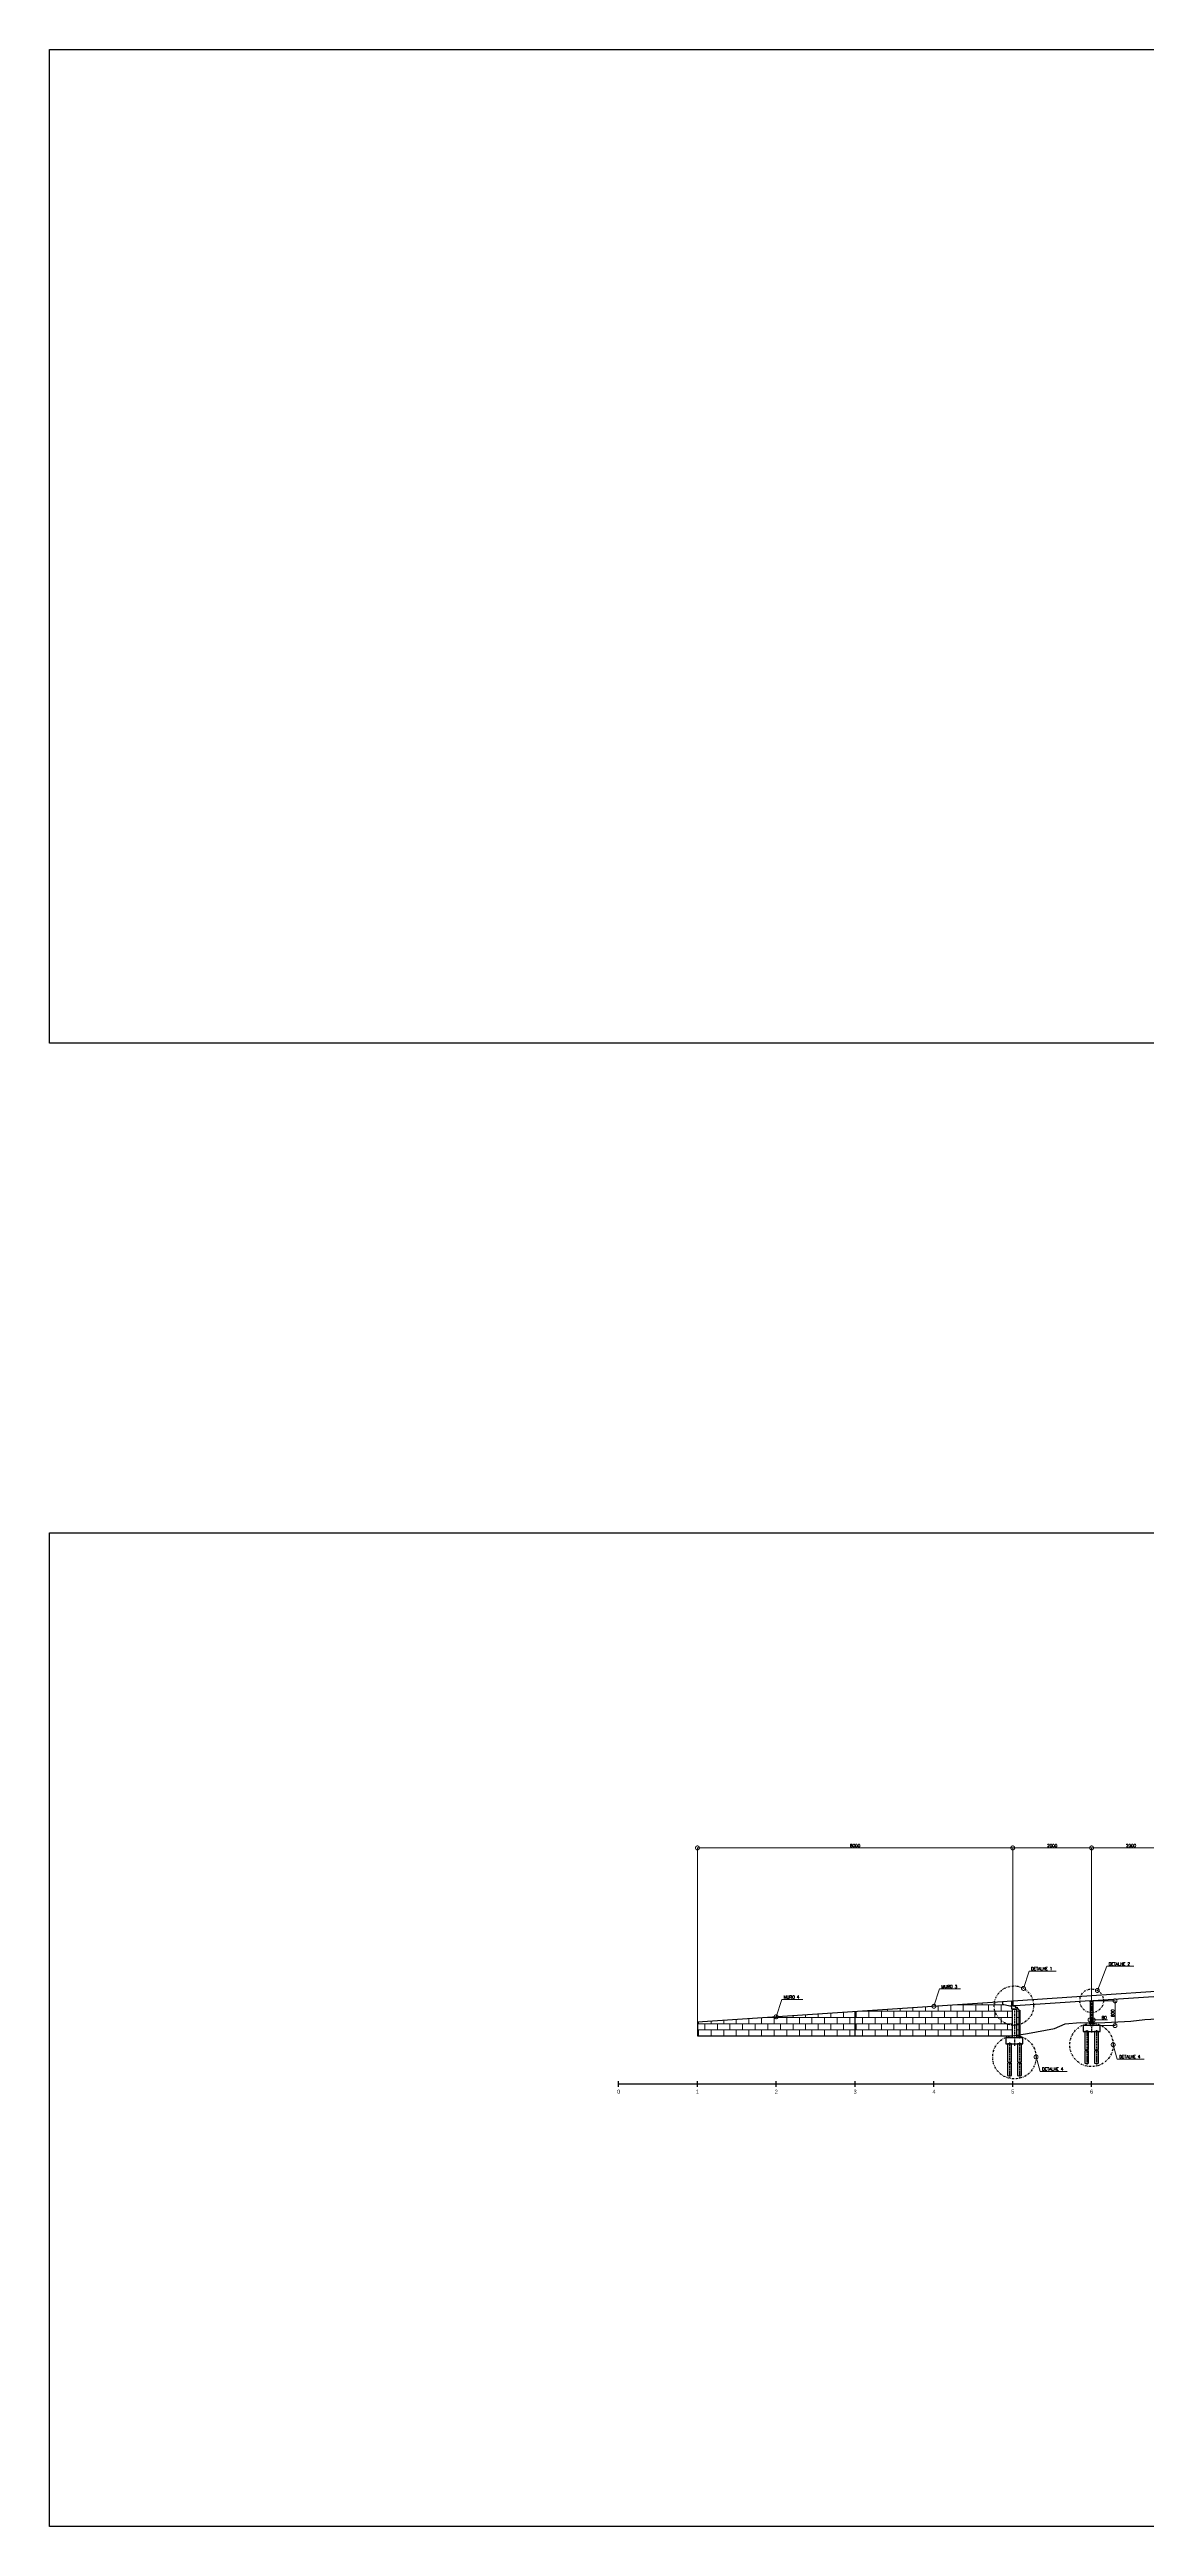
# Model space of a CAD drawing. Header units: metres. Extents: x 21 to 816, y 7 to 635.
# Drawn here: x 21 to 299, y 7 to 635 of the extents above; entities that cross this region are included whole.
import ezdxf
from ezdxf.enums import TextEntityAlignment as Align

# ---------------------------------------------------------------- set-up
doc = ezdxf.new("R2010")
doc.units = ezdxf.units.M
doc.header["$MEASUREMENT"] = 0
doc.linetypes.add('DASHDOT', pattern=[1, 0.5, -0.25, 0, -0.25])
for name, color, linetype in [('Formato', 13, 'Continuous'), ('Projeto_aparelhos-aopio-det', 2, 'Continuous'), ('Projeto_estaca', 7, 'Continuous'), ('Projeto_estaca-det', 2, 'Continuous'), ('Projeto_estaca-texto', 2, 'Continuous'), ('Projeto_linha-indicativa', 9, 'Continuous'), ('Projeto_muro-detalhe', 2, 'Continuous'), ('Projeto_solid-concreto', 252, 'Continuous'), ('Projeto_viaduto-det-eixo', 7, 'DASHDOT'), ('Projeto_viaduto-detalhe', 3, 'Continuous')]:
    doc.layers.add(name, color=color, linetype=linetype)
for name, color, linetype, lineweight in [('Projeto_dimensão', 2, 'Continuous', 20), ('Projeto_linha-chamada', 8, 'Continuous', 9), ('Projeto_terreno_hachura', 9, 'Continuous', 5), ('Projeto_terreno_vista', 3, 'Continuous', 5), ('Projeto_texto-explicativo', 2, 'Continuous', 20)]:
    doc.layers.add(name, color=color, linetype=linetype, lineweight=lineweight)
doc.styles.add('DIMENSÃO-TEXTO', font='romans.shx')
doc.styles.add('ESTACA-TEXTO', font='ARIAL.TTF')
doc.styles.add('TEXTO-EXPLICATIVO', font='romans.shx')
doc.dimstyles.new('DIMENSÕES_1-500M', dxfattribs={"dimtxt": 0.75, "dimasz": 2, "dimexe": 0.075, "dimexo": 0.05, "dimgap": 0.2, "dimtad": 1, "dimdec": 0, "dimlfac": 100, "dimzin": 1, "dimtxsty": 'DIMENSÃO-TEXTO', "dimblk": 'DOTSMALL', "dimcen": 0.02, "dimclrd": 9, "dimclre": 9, "dimclrt": 256, "dimadec": 0, "dimazin": 0, "dimtfac": 1, "dimtdec": 0, "dimtmove": 0, "dimatfit": 3, "dimldrblk": 'DOTSMALL', "dimfxl": 0, "dimlwd": 5, "dimlwe": 5, "dimarcsym": 0})

# ---------------------------------------------------------------- blocks, each defined once
blk = doc.blocks.new('_DOTSMALL')
at = {"color": 0, "linetype": 'ByBlock', "const_width": 0.5}
blk.add_lwpolyline([(-0.0625, 0, 1), (0.0625, 0, 1)], format="xyb", close=True, dxfattribs=at)
blk = doc.blocks.new('*D1')
at = {"layer": 'DEFPOINTS', "color": 0}
for p in [(265.35, 178.98), (265.35, 140.15), (185.35, 134.83)]:
    blk.add_point(p, dxfattribs=at)
at = {"layer": 'Projeto_dimensão', "color": 9, "lineweight": 5}
for p, q in [((185.35, 134.88), (185.35, 179.06)), ((185.35, 178.98), (265.35, 178.98)), ((265.35, 140.2), (265.35, 179.06))]:
    blk.add_line(p, q, dxfattribs=at)
at = {"layer": 'Projeto_dimensão', "color": 9, "lineweight": 5, "xscale": 2, "yscale": 2, "zscale": 2, "rotation": 180}
blk.add_blockref('_DOTSMALL', (185.35, 178.98), dxfattribs=at)
at = {"layer": 'Projeto_dimensão', "color": 9, "lineweight": 5, "xscale": 2, "yscale": 2, "zscale": 2}
blk.add_blockref('_DOTSMALL', (265.35, 178.98), dxfattribs=at)
at = {"layer": 'Projeto_dimensão', "insert": (225.35, 179.56), "char_height": 0.75, "attachment_point": 5, "style": 'DIMENSÃO-TEXTO'}
blk.add_mtext('8000', dxfattribs=at)
blk = doc.blocks.new('*D20')
at = {"layer": 'DEFPOINTS', "color": 0}
for p in [(285.35, 178.98), (265.35, 140.15), (285.35, 140.22)]:
    blk.add_point(p, dxfattribs=at)
at = {"layer": 'Projeto_dimensão', "color": 9, "lineweight": 5}
for p, q in [((265.35, 140.2), (265.35, 179.06)), ((265.35, 178.98), (285.35, 178.98)), ((285.35, 140.27), (285.35, 179.06))]:
    blk.add_line(p, q, dxfattribs=at)
at = {"layer": 'Projeto_dimensão', "color": 9, "lineweight": 5, "xscale": 2, "yscale": 2, "zscale": 2, "rotation": 180}
blk.add_blockref('_DOTSMALL', (265.35, 178.98), dxfattribs=at)
at = {"layer": 'Projeto_dimensão', "color": 9, "lineweight": 5, "xscale": 2, "yscale": 2, "zscale": 2}
blk.add_blockref('_DOTSMALL', (285.35, 178.98), dxfattribs=at)
at = {"layer": 'Projeto_dimensão', "insert": (275.35, 179.56), "char_height": 0.75, "attachment_point": 5, "style": 'DIMENSÃO-TEXTO'}
blk.add_mtext('2000', dxfattribs=at)
blk = doc.blocks.new('*D21')
at = {"layer": 'DEFPOINTS', "color": 0}
for p in [(305.35, 178.98), (285.35, 140.22), (305.35, 141.61)]:
    blk.add_point(p, dxfattribs=at)
at = {"layer": 'Projeto_dimensão', "color": 9, "lineweight": 5}
for p, q in [((285.35, 140.27), (285.35, 179.06)), ((285.35, 178.98), (305.35, 178.98)), ((305.35, 141.66), (305.35, 179.06))]:
    blk.add_line(p, q, dxfattribs=at)
at = {"layer": 'Projeto_dimensão', "color": 9, "lineweight": 5, "xscale": 2, "yscale": 2, "zscale": 2, "rotation": 180}
blk.add_blockref('_DOTSMALL', (285.35, 178.98), dxfattribs=at)
at = {"layer": 'Projeto_dimensão', "color": 9, "lineweight": 5, "xscale": 2, "yscale": 2, "zscale": 2}
blk.add_blockref('_DOTSMALL', (305.35, 178.98), dxfattribs=at)
at = {"layer": 'Projeto_dimensão', "insert": (295.35, 179.56), "char_height": 0.75, "attachment_point": 5, "style": 'DIMENSÃO-TEXTO'}
blk.add_mtext('2000', dxfattribs=at)
blk = doc.blocks.new('*D147')
at = {"layer": 'DEFPOINTS', "color": 0}
for p in [(284.95, 135.36), (285.75, 135.36), (285.75, 135.36)]:
    blk.add_point(p, dxfattribs=at)
at = {"layer": 'Projeto_dimensão', "color": 9, "lineweight": 5}
for p, q in [((284.95, 135.41), (284.95, 135.44)), ((284.95, 135.36), (285.75, 135.36)), ((285.75, 135.41), (285.75, 135.44)), ((285.75, 135.36), (289.36, 135.36))]:
    blk.add_line(p, q, dxfattribs=at)
at = {"layer": 'Projeto_dimensão', "color": 9, "lineweight": 5, "xscale": 2, "yscale": 2, "zscale": 2, "rotation": 180}
blk.add_blockref('_DOTSMALL', (284.95, 135.36), dxfattribs=at)
at = {"layer": 'Projeto_dimensão', "color": 9, "lineweight": 5, "xscale": 2, "yscale": 2, "zscale": 2}
blk.add_blockref('_DOTSMALL', (285.75, 135.36), dxfattribs=at)
at = {"layer": 'Projeto_dimensão', "insert": (288.55, 135.94), "char_height": 0.75, "attachment_point": 5, "style": 'DIMENSÃO-TEXTO'}
blk.add_mtext('80', dxfattribs=at)
blk = doc.blocks.new('*D148')
at = {"layer": 'DEFPOINTS', "color": 0}
for p in [(285.75, 140.19), (291.29, 140.19), (287.5, 133.91)]:
    blk.add_point(p, dxfattribs=at)
at = {"layer": 'Projeto_dimensão', "color": 9, "lineweight": 5}
for p, q in [((285.8, 140.19), (291.36, 140.19)), ((291.29, 133.91), (291.29, 140.19)), ((287.55, 133.91), (291.36, 133.91))]:
    blk.add_line(p, q, dxfattribs=at)
at = {"layer": 'Projeto_dimensão', "color": 9, "lineweight": 5, "xscale": 2, "yscale": 2, "zscale": 2}
for p, rotation in [((291.29, 140.19), 90), ((291.29, 133.91), 270)]:
    blk.add_blockref('_DOTSMALL', p, dxfattribs=dict(at, rotation=rotation))
at = {"layer": 'Projeto_dimensão', "insert": (290.71, 137.05), "char_height": 0.75, "attachment_point": 5, "rotation": 90, "style": 'DIMENSÃO-TEXTO'}
blk.add_mtext('600', dxfattribs=at)

msp = doc.modelspace()

# ---------------------------------------------------------------- hatches: boundary and pattern name
at = {"layer": 'Projeto_solid-concreto'}
h = msp.add_hatch(dxfattribs=at)
h.set_pattern_fill('ANSI31', color=9, scale=0.5, style=0)
h.paths.add_polyline_path([(267.1277, 137.8579), (266.9777, 137.8579), (266.9777, 131.5731), (267.1277, 131.5992)])
h.paths.add_polyline_path([(267.1277, 131.5992), (266.9777, 131.5731), (266.9777, 130.9388), (267.1277, 130.9388)])
h.paths.add_polyline_path([(267.2527, 130.9388), (266.8527, 130.9388), (266.8527, 130.7888), (267.2527, 130.7888)])
at = {"layer": 'Projeto_terreno_hachura'}
h = msp.add_hatch(dxfattribs=at)
h.set_pattern_fill('AR-B816', color=256, scale=0.2, style=0)
h.paths.add_polyline_path([(225.3477, 137.4889), (205.4393, 136.1635, -0.29345585), (205.374, 136.0453, -0.54624528), (205.1899, 136.1469), (185.3477, 134.8259), (185.3477, 131.2888), (225.3477, 131.2888)])
h.paths.add_polyline_path([(260.6349, 138.9815, -0.04332362), (260.7097, 139.8431), (245.4578, 138.8278, -0.29345585), (245.3925, 138.7095, -0.54624528), (245.2084, 138.8111), (225.3477, 137.4889), (225.3477, 131.2888), (265.2777, 131.2888), (265.2777, 133.9943, -0.39342006)])
h.paths.add_polyline_path([(265.2777, 138.0529), (265.0777, 138.0529), (265.0777, 138.9029), (264.5777, 138.9029), (262.7288, 139.3776), (262.7288, 139.9776), (260.7097, 139.8431, 0.04332362), (260.6349, 138.9815, 0.39342006), (265.2777, 133.9943)])
h = msp.add_hatch(dxfattribs=at)
h.set_pattern_fill('AR-B816', color=256, scale=0.2, style=0)
h.paths.add_polyline_path([(266.9777, 137.8579), (266.4777, 138.44), (266.4777, 138.0529), (266.2777, 138.0529), (266.2777, 134.023, 0.0357604), (266.9777, 134.1652)])
h.paths.add_polyline_path([(266.9777, 134.1652, -0.0357604), (266.2777, 134.023), (266.2777, 131.451), (266.9777, 131.5731)])
h.paths.add_polyline_path([(266.9777, 131.5731), (266.2777, 131.451), (266.2777, 131.3589, -0.03226817), (266.9777, 131.2453)])
h.paths.add_polyline_path([(266.9777, 131.2453, 0.03226817), (266.2777, 131.3589), (266.2777, 130.7888), (266.8527, 130.7888), (266.8527, 130.9388), (266.9777, 130.9388)])

# ---------------------------------------------------------------- linework, layer by layer
at = {"layer": 'Formato', "color": 2}
for points in [[(815.965, 383.079), (20.965, 383.079), (20.965, 635.0719), (815.965, 635.0719)], [(815.965, 6.8915), (20.965, 6.8915), (20.965, 258.8843), (815.965, 258.8843)]]:
    msp.add_lwpolyline(points, close=True, dxfattribs=at)
at = {"layer": 'Projeto_aparelhos-aopio-det'}
for p, q in [((265.8277, 138.9379), (265.5277, 138.9379)), ((265.5277, 138.9379), (265.5277, 138.9349)), ((265.8277, 138.9349), (265.5277, 138.9349)), ((265.5277, 138.9349), (265.5277, 138.9319)), ((265.5277, 138.9349), (265.8277, 138.9349)), ((265.8277, 138.9319), (265.5277, 138.9319)), ((265.5277, 138.9319), (265.8277, 138.9319)), ((265.5277, 138.9319), (265.5277, 138.9219)), ((265.8277, 138.9219), (265.5277, 138.9219)), ((265.5277, 138.9219), (265.5277, 138.9189)), ((265.5277, 138.9219), (265.8277, 138.9219)), ((265.5277, 138.9189), (265.8277, 138.9189)), ((265.5277, 138.9189), (265.8277, 138.9189)), ((265.5277, 138.9089), (265.5277, 138.9189)), ((265.8277, 138.9089), (265.5277, 138.9089)), ((265.8277, 138.9089), (265.5277, 138.9089)), ((265.5277, 138.9089), (265.5277, 138.9059)), ((265.8277, 138.9059), (265.5277, 138.9059)), ((265.5277, 138.9059), (265.5277, 138.9029)), ((265.5277, 138.9059), (265.8277, 138.9059)), ((265.5277, 138.9029), (265.8277, 138.9029)), ((265.8277, 138.9349), (265.8277, 138.9379)), ((265.8277, 138.9319), (265.8277, 138.9349)), ((265.8277, 138.9219), (265.8277, 138.9319)), ((265.8277, 138.9189), (265.8277, 138.9219)), ((265.8277, 138.9189), (265.8277, 138.9089)), ((265.8277, 138.9059), (265.8277, 138.9089)), ((265.8277, 138.9029), (265.8277, 138.9059)), ((285.4977, 140.2241), (285.1977, 140.2241)), ((285.1977, 140.2241), (285.1977, 140.2211)), ((285.4977, 140.2211), (285.1977, 140.2211)), ((285.1977, 140.2211), (285.1977, 140.2181)), ((285.1977, 140.2211), (285.4977, 140.2211)), ((285.4977, 140.2181), (285.1977, 140.2181)), ((285.1977, 140.2181), (285.4977, 140.2181)), ((285.1977, 140.2181), (285.1977, 140.2081)), ((285.4977, 140.2081), (285.1977, 140.2081)), ((285.1977, 140.2081), (285.1977, 140.2051)), ((285.1977, 140.2081), (285.4977, 140.2081)), ((285.1977, 140.2051), (285.4977, 140.2051)), ((285.1977, 140.2051), (285.4977, 140.2051)), ((285.1977, 140.1951), (285.1977, 140.2051)), ((285.4977, 140.1951), (285.1977, 140.1951)), ((285.4977, 140.1951), (285.1977, 140.1951)), ((285.1977, 140.1951), (285.1977, 140.1921)), ((285.4977, 140.1921), (285.1977, 140.1921)), ((285.1977, 140.1921), (285.1977, 140.1891)), ((285.1977, 140.1921), (285.4977, 140.1921)), ((285.1977, 140.1891), (285.4977, 140.1891)), ((285.4977, 140.2211), (285.4977, 140.2241)), ((285.4977, 140.2181), (285.4977, 140.2211)), ((285.4977, 140.2081), (285.4977, 140.2181)), ((285.4977, 140.2051), (285.4977, 140.2081)), ((285.4977, 140.2051), (285.4977, 140.1951)), ((285.4977, 140.1921), (285.4977, 140.1951)), ((285.4977, 140.1891), (285.4977, 140.1921))]:
    msp.add_line(p, q, dxfattribs=at)
at = {"layer": 'Projeto_estaca'}
for p, q in [((165.3477, 118.3714), (165.3477, 119.7881)), ((185.3477, 118.3714), (185.3477, 119.7881)), ((205.3477, 118.3714), (205.3477, 119.7881)), ((225.3477, 118.3714), (225.3477, 119.7881)), ((245.3477, 118.3714), (245.3477, 119.7881)), ((265.3477, 118.3714), (265.3477, 119.7881)), ((285.3477, 118.3714), (285.3477, 119.7881))]:
    msp.add_line(p, q, dxfattribs=at)
at = {"layer": 'Projeto_estaca-det'}
for points in [[(284.9477, 139.9065), (284.9477, 137.9065), (285.7477, 137.9065), (285.7477, 139.9065)], [(267.1277, 130.9388), (266.9777, 130.9388), (266.9777, 137.8579), (267.1277, 137.8579)], [(287.4977, 133.9065), (283.1977, 133.9065), (283.1977, 132.4065), (287.4977, 132.4065)], [(284.9477, 137.9065), (284.9477, 135.9065), (285.7477, 135.9065), (285.7477, 137.9065)], [(284.9477, 135.9065), (284.9477, 133.9065), (285.7477, 133.9065), (285.7477, 135.9065)], [(267.9277, 130.7888), (263.6277, 130.7888), (263.6277, 129.2888), (267.9277, 129.2888)], [(266.8527, 130.9388), (267.2527, 130.9388), (267.2527, 130.7888), (266.8527, 130.7888)]]:
    msp.add_lwpolyline(points, close=True, dxfattribs=at)
for points in [[(284.5977, 127.865), (284.5977, 132.4065), (283.5977, 132.4065), (283.5977, 127.865, 0.39479848), (284.0977, 127.865, -0.39479848)], [(287.0977, 127.865), (287.0977, 132.4065), (286.0977, 132.4065), (286.0977, 127.865, 0.39479848), (286.5977, 127.865, -0.39479848)], [(265.0277, 124.7473), (265.0277, 129.2888), (264.0277, 129.2888), (264.0277, 124.7473, 0.39479848), (264.5277, 124.7473, -0.39479848)], [(267.5277, 124.7473), (267.5277, 129.2888), (266.5277, 129.2888), (266.5277, 124.7473, 0.39479848), (267.0277, 124.7473, -0.39479848)], [(284.5977, 124.392), (284.5977, 127.4703, -0.39479848), (284.0977, 127.4703, 0.39479848), (283.5977, 127.4703), (283.5977, 124.392, 0.39479848), (284.0977, 124.392, -0.39479848)], [(287.0977, 124.392), (287.0977, 127.4703, -0.39479848), (286.5977, 127.4703, 0.39479848), (286.0977, 127.4703), (286.0977, 124.392, 0.39479848), (286.5977, 124.392, -0.39479848)], [(265.0277, 121.2743), (265.0277, 124.3526, -0.39479848), (264.5277, 124.3526, 0.39479848), (264.0277, 124.3526), (264.0277, 121.2743, 0.39479848), (264.5277, 121.2743, -0.39479848)], [(267.5277, 121.2743), (267.5277, 124.3526, -0.39479848), (267.0277, 124.3526, 0.39479848), (266.5277, 124.3526), (266.5277, 121.2743, 0.39479848), (267.0277, 121.2743, -0.39479848)]]:
    msp.add_lwpolyline(points, format="xyb", close=True, dxfattribs=at)
for centre, start, end in [((284.3477, 128.1322), 226.911937, 313.088063), ((284.3477, 127.203), 46.911937, 133.088063), ((286.8477, 128.1322), 226.911937, 313.088063), ((286.8477, 127.203), 46.911937, 133.088063), ((264.7777, 125.0146), 226.911937, 313.088063), ((264.7777, 124.0854), 46.911937, 133.088063), ((264.7777, 121.5416), 226.911937, 313.088063), ((267.2777, 125.0146), 226.911937, 313.088063), ((267.2777, 124.0854), 46.911937, 133.088063), ((267.2777, 121.5416), 226.911937, 313.088063), ((284.3477, 124.6592), 226.911937, 313.088063), ((286.8477, 124.6592), 226.911937, 313.088063)]:
    msp.add_arc(centre, 0.366, start, end, dxfattribs=at)
at = {"layer": 'Projeto_estaca-texto'}
for points in [[(284.9477, 139.9065), (284.9477, 140.1891)], [(284.9477, 140.1891), (285.7477, 140.1891)], [(285.7477, 139.9065), (285.7477, 140.1891)]]:
    msp.add_lwpolyline(points, dxfattribs=at)
at = {"layer": 'Projeto_linha-chamada'}
for points in [[(268.067, 143.3502), (269.4676, 147.7465), (276.3475, 147.7465)], [(286.8069, 142.8293), (289.1804, 148.9731), (296.0603, 148.9731)], [(205.3146, 136.1552), (206.7152, 140.5516), (212.1034, 140.5516)], [(245.3331, 138.8194), (246.7337, 143.2158), (252.1219, 143.2158)], [(271.2479, 125.9533), (272.2677, 122.2911), (279.1476, 122.2911)], [(290.8179, 129.071), (291.8377, 125.4087), (298.7176, 125.4087)]]:
    msp.add_lwpolyline(points, dxfattribs=at)
at = {"layer": 'Projeto_linha-indicativa'}
msp.add_line((165.3477, 119.1506), (684.3987, 119.1506), dxfattribs=at)
msp.add_lwpolyline([(185.3477, 131.2888), (265.3477, 131.2888), (269.0655, 131.9371), (275.9539, 133.198), (278.6413, 134.3375), (282.4687, 134.7445), (287.1105, 134.5817), (295.2714, 135.068), (298.8546, 135.4749), (303.4149, 135.7191)], dxfattribs=at)
at = {"layer": 'Projeto_muro-detalhe'}
msp.add_line((225.3477, 131.2888), (225.3477, 137.4889), dxfattribs=at)
msp.add_lwpolyline([(262.7288, 139.9776), (185.3477, 134.8259), (185.3477, 131.2888)], dxfattribs=at)
at = {"layer": 'Projeto_terreno_vista'}
msp.add_lwpolyline([(266.9777, 137.8579), (266.4777, 138.44)], dxfattribs=at)
at = {"layer": 'Projeto_viaduto-det-eixo', "ltscale": 0.5}
for points in [[(285.3477, 140.2241), (285.3477, 132.0829)], [(265.7777, 138.0529), (265.7777, 128.7044)], [(284.0977, 132.7687), (284.0977, 123.8075)], [(286.5977, 132.7687), (286.5977, 123.8075)], [(264.5277, 129.6511), (264.5277, 120.6899)], [(267.0277, 129.6511), (267.0277, 120.6899)]]:
    msp.add_lwpolyline(points, dxfattribs=at)
at = {"layer": 'Projeto_viaduto-det-eixo', "color": 2}
for centre, radius in [((265.6349, 138.9815), 5), ((285.3477, 140.2081), 3), ((285.3183, 129.0021), 5.5), ((265.7483, 125.8844), 5.5)]:
    msp.add_circle(centre, radius, dxfattribs=at)
at = {"layer": 'Projeto_viaduto-detalhe'}
for points in [[(265.0777, 140.1339), (262.7288, 139.9776), (262.7288, 139.3776), (264.5777, 138.9029), (265.0777, 138.9029)], [(265.3277, 140.1506), (265.3277, 138.9029), (265.9777, 138.9029), (265.9777, 138.5529), (266.4777, 138.5529), (266.4777, 138.0529), (265.0777, 138.0529), (265.0777, 140.1339)], [(304.9477, 141.5856), (304.9477, 141.5556), (305.7477, 141.5556), (305.7477, 141.6389), (324.7777, 142.9058), (324.7777, 142.877), (325.3477, 142.877), (325.3477, 144.1464), (265.3477, 140.1519), (265.3477, 138.9493), (265.4277, 138.9546), (265.4277, 138.9379), (265.9277, 138.9379), (265.9277, 138.9879), (284.9477, 140.2541), (284.9477, 140.2241), (285.7477, 140.2241), (285.7477, 140.3074)], [(265.2777, 138.0529), (266.2777, 138.0529), (266.2777, 130.7888), (265.2777, 130.7888)]]:
    msp.add_lwpolyline(points, close=True, dxfattribs=at)

# ---------------------------------------------------------------- block references
at = {"layer": 'Projeto_linha-chamada', "color": 7, "xscale": -2.000000000000017, "yscale": 2, "zscale": 2, "rotation": 298.3902813111332}
for p in [(245.3331, 138.8194), (268.067, 143.3502), (286.8069, 142.8293), (205.3146, 136.1552), (271.2479, 125.9533), (290.8179, 129.071)]:
    msp.add_blockref('_DOTSMALL', p, dxfattribs=at)

# ---------------------------------------------------------------- texts
at = {"layer": 'Projeto_estaca-texto', "style": 'ESTACA-TEXTO'}
for s, p in [('0', (165.3477, 117.6631)), ('1', (185.3477, 117.6631)), ('2', (205.3477, 117.6631)), ('3', (225.3477, 117.6631)), ('4', (245.3477, 117.6631)), ('5', (265.3477, 117.6631)), ('6', (285.3477, 117.6631))]:
    msp.add_text(s, height=1, dxfattribs=at).set_placement(p, align=Align.TOP_CENTER)
at = {"layer": 'Projeto_texto-explicativo', "style": 'TEXTO-EXPLICATIVO'}
for s, p in [('DETALHE 1', (269.9676, 147.7465)), ('DETALHE 2', (289.6804, 148.9731)), ('MURO 4', (207.2152, 140.5516)), ('MURO 3', (247.2337, 143.2158)), ('DETALHE 4', (292.3377, 125.4087)), ('DETALHE 4', (272.7677, 122.2911))]:
    msp.add_text(s, height=0.75, dxfattribs=at).set_placement(p, align=Align.BOTTOM_LEFT)

# ---------------------------------------------------------------- dimensions: what is measured, and where the dimension line sits
at = {"layer": 'Projeto_dimensão'}
for base, p1, p2, picture, middle in [((265.3477, 178.9815), (185.3477, 134.8259), (265.3477, 140.1519), '*D1', (225.3477, 179.5565)), ((285.3477, 178.9815), (265.3477, 140.1519), (285.3477, 140.2241), '*D20', (275.3477, 179.5565)), ((305.3477, 178.9815), (285.3477, 140.2241), (305.3477, 141.6122), '*D21', (295.3477, 179.5565)), ((285.7477, 135.3629), (284.9477, 135.3629), (285.7477, 135.3629), '*D147', (288.5548, 135.9379))]:
    dim = msp.add_linear_dim(base=base, p1=p1, p2=p2, dimstyle='DIMENSÕES_1-500M', dxfattribs=at)
    dim.commit()
    dim.dimension.update_dxf_attribs({"geometry": picture, "text_midpoint": middle})
dim = msp.add_linear_dim(base=(291.2897, 140.1891), p1=(287.4977, 133.9065), p2=(285.7477, 140.1891), angle=90, text='600', dimstyle='DIMENSÕES_1-500M', dxfattribs=at)
dim.commit()
dim.dimension.update_dxf_attribs({"geometry": '*D148', "text_midpoint": (290.7147, 137.0478)})

doc.saveas('drawing.dxf')
